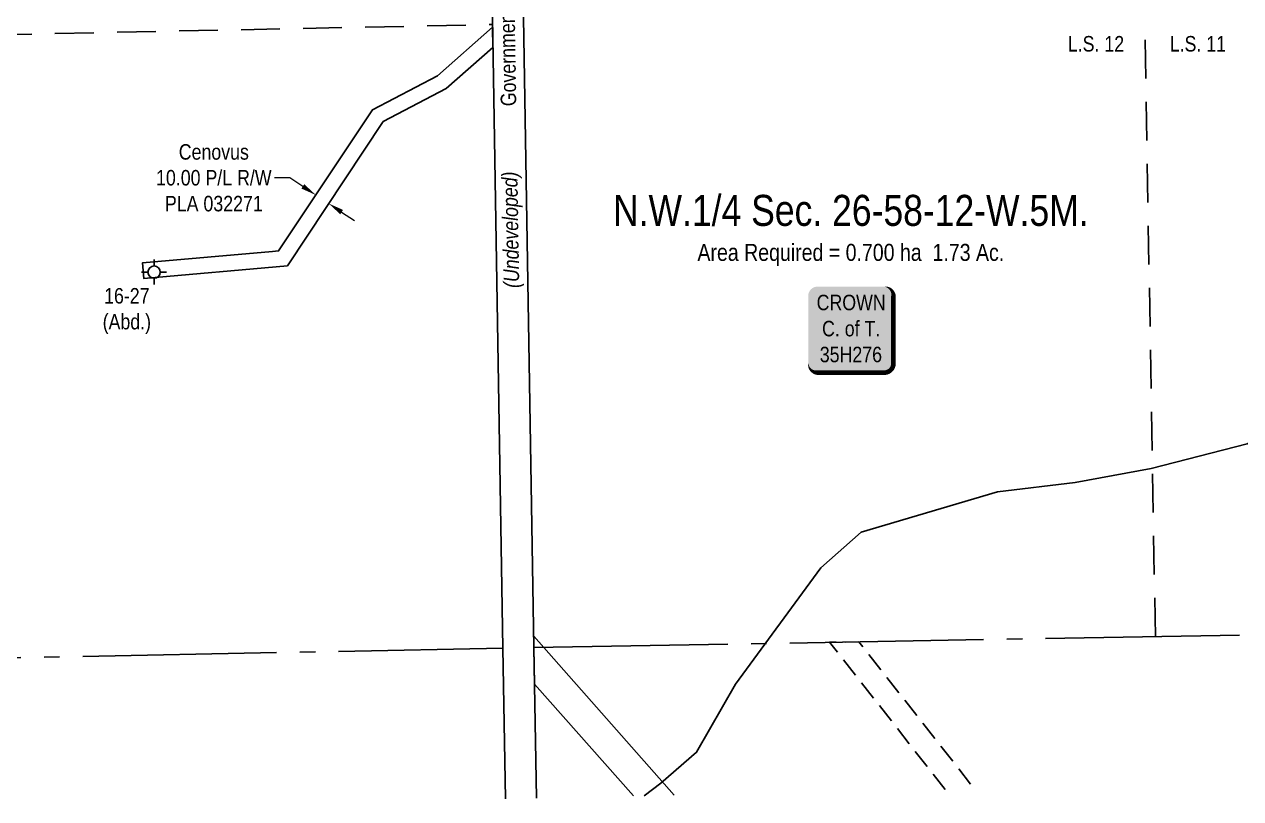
# Model space of a CAD drawing. Extents: x 585085 to 587865, y 5988993 to 5990821.
# Drawn here: x 585707 to 586491, y 5989012 to 5989511 of the extents above; entities that cross this region are included whole.
import ezdxf
from ezdxf.enums import TextEntityAlignment as Align

# ---------------------------------------------------------------- set-up
doc = ezdxf.new("R2010")
doc.units = 0
doc.header["$LTSCALE"] = 5
doc.header["$PDSIZE"] = 0.5
for name, pattern in [('foc-ACCESSROAD', [3.75, 2.5, -1.25]), ('foc-LSD', [8, 5, -3]), ('foc-QUARTERLINE', [33, 25, -3, 2, -3])]:
    doc.linetypes.add(name, pattern=pattern)
doc.layers.get('Defpoints').update_dxf_attribs({"color": 9})
for name, color, linetype in [('AS-OWNER', 7, 'Continuous'), ('C-SYMBOL', 7, 'Continuous'), ('F-AR', 190, 'foc-ACCESSROAD'), ('F-RW', 190, 'Continuous'), ('F-WS-S', 8, 'Continuous'), ('L-AREAREQUIRED', 7, 'Continuous'), ('L-QSEC', 8, 'foc-QUARTERLINE'), ('L-ROAD-T', 7, 'Continuous'), ('L-SEC', 7, 'Continuous'), ('L-SECTION-LSD', 7, 'foc-LSD'), ('L-TITLEDB', 4, 'Continuous'), ('T-CREEK', 160, 'Continuous')]:
    doc.layers.add(name, color=color, linetype=linetype)
for name, color, linetype, lineweight in [('F-RW-T', 190, 'Continuous', 9), ('F-WS-T', 190, 'Continuous', 9), ('T-TEXT', 48, 'Continuous', 18)]:
    doc.layers.add(name, color=color, linetype=linetype, lineweight=lineweight)
doc.styles.add('100L', font='ARIALN.TTF', dxfattribs={"height": 11})
doc.styles.add('175L', font='ARIALN.TTF', dxfattribs={"height": 20})
doc.styles.add('80', font='ARIALN.TTF', dxfattribs={"height": 10})
doc.styles.add('80CG', font='ARIALN.TTF', dxfattribs={"height": 10})
doc.styles.add('80L', font='ARIALN.TTF', dxfattribs={"height": 10})
doc.styles.add('80LS', font='ARIALNI.TTF', dxfattribs={"height": 10})
doc.styles.add('foc-LtypeFont', font='ARIALN.TTF', dxfattribs={"height": 7.35})
doc.linetypes.add('foc-TOPO-flowdirection-NOLINE', pattern='A,0,[">",foc-LtypeFont,S=0.3,R=0,X=0,Y=-0.945],-20,[">",foc-LtypeFont,S=0.3,R=0,X=0,Y=-0.945],0', length=20)
doc.dimstyles.new('Compass 5 000', dxfattribs={"dimscale": 5, "dimtxt": 9, "dimasz": 2, "dimexe": 0.2, "dimexo": 0.0625, "dimgap": 0.5, "dimtad": 0, "dimtih": 1, "dimtoh": 1, "dimzin": 0, "dimdsep": 46, "dimtxsty": '80CG', "dimcen": 0.1, "dimse1": 1, "dimse2": 1, "dimclrd": 256, "dimclrt": 256, "dimaunit": 1, "dimadec": 4, "dimazin": 0, "dimtfac": 0.06, "dimtofl": 0, "dimtmove": 0, "dimatfit": 1, "dimfxl": 0.2, "dimtolj": 1, "dimtzin": 0, "dimlwd": -1, "dimarcsym": 0})

# ---------------------------------------------------------------- blocks, each defined once
blk = doc.blocks.new('*D392')
at = {"layer": 'Defpoints', "color": 0, "transparency": 16777216}
for p in [(585896.11, 5989402.72), (585894.97, 5989401), (585904.45, 5989397.2)]:
    blk.add_point(p, dxfattribs=at)
at = {"layer": 'F-RW-T', "transparency": 16777216}
for p, q in [((585878.29, 5989412.04), (585868.29, 5989412.04)), ((585886.63, 5989406.52), (585878.29, 5989412.04)), ((585911.64, 5989389.95), (585919.98, 5989384.43))]:
    blk.add_line(p, q, dxfattribs=at)
for points in [[(585887.55, 5989407.91), (585885.71, 5989405.13), (585894.97, 5989401)], [(585912.56, 5989391.34), (585910.72, 5989388.56), (585903.31, 5989395.47)]]:
    blk.add_solid(points, dxfattribs=at)
at = {"layer": 'F-RW-T', "transparency": 16777216, "insert": (585829.21, 5989412.04), "char_height": 10, "attachment_point": 5, "style": '80CG'}
blk.add_mtext('\\A1;Cenovus\\P10.00 P/L R/W\\PPLA 032271', dxfattribs=at)
blk = doc.blocks.new('*U373')
h = blk.add_hatch(color=255)
edge = h.paths.add_edge_path()
edge.add_line((-21.5, -28.5), (21.5, -28.5))
edge.add_arc((21.5, -22.5), 6, 270, 360)
edge.add_line((27.5, -22.5), (27.5, 21))
edge.add_arc((21.5, 21), 6, 0, 90)
edge.add_line((21.5, 27), (-21.5, 27))
edge.add_arc((-21.5, 21), 6, 90, 180)
edge.add_line((-27.5, 21), (-27.5, -22.5))
edge.add_arc((-21.5, -22.5), 6, 180, 270)
at = {"color": 14, "flags": 128}
blk.add_lwpolyline([(-21.5, -28.5, 3, 3, 0), (21.5, -28.5, 3, 3, 0.414214), (27.5, -22.5, 3, 3, 0), (27.5, 21, 3, 0, 0.414214), (21.5, 27, 0, 0, 0), (-21.5, 27, 0, 0, 0.414214), (-27.5, 21, 0, 0, 0), (-27.5, -22.5, 0, 3, 0.414214)], format="xyseb", close=True, dxfattribs=at)
at = {"color": 14, "style": '80'}
blk.add_attdef('ENTER_TEXT_001', (-26.85, -4.92), '', height=10, dxfattribs=at)
blk = doc.blocks.new('GABD')
for p, q in [((0, 0.81), (0, 1.62)), ((-0.81, 0), (-1.62, 0)), ((1.62, 0), (0.81, 0)), ((0, -0.81), (0, -1.62))]:
    blk.add_line(p, q)
blk.add_circle((0, 0), 0.8)

msp = doc.modelspace()

# ---------------------------------------------------------------- linework, layer by layer
at = {"layer": 'F-AR', "flags": 128}
msp.add_lwpolyline([(586300.837, 5989017.561), (586226.272, 5989112.454), (586245.094, 5989112.788), (586319.612, 5989017.956)], dxfattribs=at)
at = {"layer": 'F-RW'}
msp.add_lwpolyline([(585876.64, 5989355.337), (585784.057, 5989347.179), (585783.178, 5989357.145), (585867.133, 5989364.543), (585870.97, 5989364.881), (585931.523, 5989456.015), (585973.368, 5989477.915), (586008.953, 5989509.186), (586009.168, 5989496.057), (585979.071, 5989469.608), (585938.436, 5989448.341), (585876.64, 5989355.337)], close=True, dxfattribs=at)
at = {"layer": 'L-QSEC'}
for p, q in [((586035.637, 5989109.076), (586937.793, 5989125.121)), ((585249.832, 5989093.652), (586015.53, 5989108.719))]:
    msp.add_line(p, q, dxfattribs=at)
at = {"layer": 'L-SEC'}
for p, q in [((586015.53, 5989108.719), (586002.319, 5989913.09)), ((586035.637, 5989109.076), (586022.427, 5989913.421)), ((586017.224, 5989011.595), (586015.53, 5989108.719)), ((586037.331, 5989012.018), (586035.637, 5989109.076))]:
    msp.add_line(p, q, dxfattribs=at)
at = {"layer": 'L-SECTION-LSD'}
for p, q in [((586436.31, 5989116.202), (586422.473, 5989920.02)), ((585206.899, 5989494.508), (586008.924, 5989510.904))]:
    msp.add_line(p, q, dxfattribs=at)
at = {"layer": 'L-TITLEDB', "flags": 128}
msp.add_lwpolyline([(586099.789, 5989013.332), (586036.046, 5989085.493), (586035.635, 5989109.076), (586035.513, 5989116.471), (586041.946, 5989109.188), (586126.129, 5989013.886)], dxfattribs=at)
at = {"layer": 'T-CREEK', "flags": 128}
msp.add_lwpolyline([(586106.755, 5989013.478), (586117.504, 5989021.539), (586140.507, 5989041.542), (586165.513, 5989085.545), (586220.523, 5989160.551), (586246.527, 5989183.553), (586334.537, 5989209.559), (586384.542, 5989215.562), (586433.547, 5989224.566), (586495.554, 5989240.57), (586595.566, 5989281.578), (586707.578, 5989301.585), (586760.584, 5989317.589), (586803.589, 5989333.592), (586841.594, 5989355.595), (586871.597, 5989363.597), (586933.064, 5989375.894)], dxfattribs=at)
at = {"layer": 'T-CREEK', "linetype": 'foc-TOPO-flowdirection-NOLINE', "flags": 128}
msp.add_lwpolyline([(586106.755, 5989013.478), (586117.504, 5989021.539), (586140.507, 5989041.542), (586165.513, 5989085.545), (586220.523, 5989160.551), (586246.527, 5989183.553), (586334.537, 5989209.559), (586384.542, 5989215.562), (586433.547, 5989224.566), (586495.554, 5989240.57), (586595.566, 5989281.578), (586707.578, 5989301.585), (586760.584, 5989317.589), (586803.589, 5989333.592), (586841.594, 5989355.595), (586871.597, 5989363.597), (586933.064, 5989375.894)], dxfattribs=at)

# ---------------------------------------------------------------- block references
at = {"layer": 'AS-OWNER', "color": 3}
ref = msp.add_blockref('*U373', (586239.963, 5989314.882), dxfattribs=at)
ref.add_attrib('ENTER_TEXT_001', 'CROWN', (586217.903, 5989326.654), dxfattribs={"layer": '0', "color": 14, "height": 10, "style": '80'})
ref.add_attrib('ENTER_TEXT_002', 'C. of T.', (586221.399, 5989309.81), dxfattribs={"layer": '0', "color": 14, "height": 10, "style": '80'})
ref.add_attrib('ENTER_TEXT_003', '35H276', (586219.946, 5989293.103), dxfattribs={"layer": '0', "color": 14, "height": 10, "style": '80'})
at = {"layer": 'F-WS-S', "xscale": 4.997753600000006, "yscale": 4.997753600000006, "zscale": 4.997753600000006}
msp.add_blockref('GABD', (585790.691, 5989351.246), dxfattribs=at)

# ---------------------------------------------------------------- texts
at = {"layer": 'C-SYMBOL', "color": 3, "style": '175L'}
msp.add_text('N.W.1/4 Sec. 26-58-12-W.5M.', height=19.99101, dxfattribs=at).set_placement((586239.963, 5989375.067), align=Align.BOTTOM_CENTER)
at = {"layer": 'F-WS-T', "insert": (585773.127, 5989326.129), "char_height": 9.9955, "width": 30.58421, "attachment_point": 5, "style": '80CG'}
msp.add_mtext('\\A1;16-27\\P(Abd.)', dxfattribs=at)
at = {"layer": 'L-AREAREQUIRED', "color": 5, "style": '100L'}
msp.add_text('Area Required = 0.700 ha  1.73 Ac.', height=10.99506, dxfattribs=at).set_placement((586239.963, 5989355.18), align=Align.BOTTOM_CENTER)
at = {"layer": 'L-ROAD-T', "style": '80L'}
msp.add_text('Government Road Allowance', height=10, rotation=90.940902, dxfattribs=at).set_placement((586018.02, 5989532.721), align=Align.MIDDLE_CENTER)
at = {"layer": 'L-SECTION-LSD', "insert": (586445.591, 5989503.527), "char_height": 9.9955, "attachment_point": 1, "style": '100L', "bg_fill": 3, "box_fill_scale": 1.5, "bg_fill_color": 256, "bg_fill_transparency": 0}
msp.add_mtext_dynamic_manual_height_columns('L.S. 11', width=36.43313, gutter_width=54.975, heights=[0], dxfattribs=at)
at = {"layer": 'T-TEXT', "style": '80LS'}
msp.add_text('(Undeveloped)', height=10, rotation=90.940902, dxfattribs=at).set_placement((586020.552, 5989378.554), align=Align.MIDDLE_CENTER)

# ---------------------------------------------------------------- dimensions: what is measured, and where the dimension line sits
at = {"layer": 'F-RW-T'}
dim = msp.add_aligned_dim(p1=(585904.452, 5989397.199), p2=(585896.111, 5989402.724), distance=2.072, text='Cenovus\\P10.00 P/L R/W\\PPLA 032271', dimstyle='Compass 5 000', dxfattribs=at)
dim.commit()
dim.dimension.update_dxf_attribs({"geometry": '*D392', "text_midpoint": (585829.208, 5989412.042)})

# ---------------------------------------------------------------- next in the draw order: texts
at = {"layer": 'L-SECTION-LSD', "insert": (586377.662, 5989503.527), "char_height": 9.99551, "attachment_point": 1, "style": '100L', "bg_fill": 3, "box_fill_scale": 1.5, "bg_fill_color": 256, "bg_fill_transparency": 0}
msp.add_mtext_dynamic_manual_height_columns('\\pi2.22669;L.S. 12', width=37.09506, gutter_width=54.975, heights=[0], dxfattribs=at)

doc.saveas('drawing.dxf')
